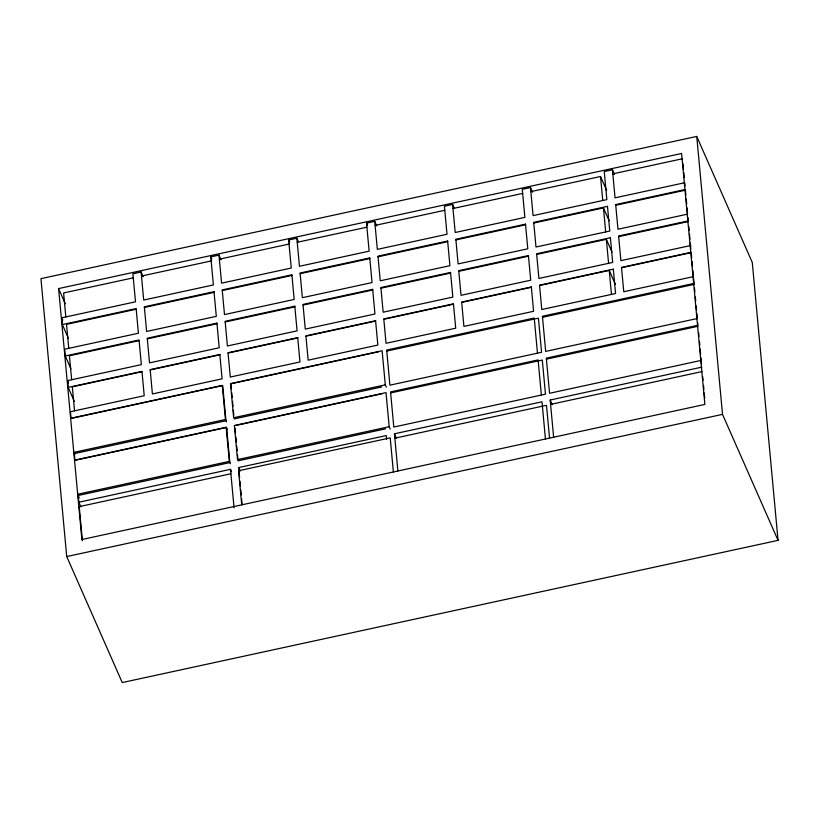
<?xml version="1.0" encoding="UTF-8"?>
<svg xmlns="http://www.w3.org/2000/svg" width="819" height="819" viewBox="0 0 819 819"><rect width="100%" height="100%" fill="white"/><g stroke="black" fill="none" stroke-linecap="round" stroke-linejoin="round"><path stroke-width="1.23" d="M696.744 136.435L40.95 278.644L66.728 556.562L122.256 682.565L778.05 540.356L752.272 262.438L696.744 136.435L722.522 414.363L778.05 540.356M58.599 288.575L681.592 153.481L704.872 404.422L81.88 539.516L58.599 288.575L65.285 303.747M143.161 276.679L141.103 272.01L132.903 273.792L135.504 301.822L61.732 317.823L62.357 324.57L68.52 338.554M141.103 272.01L143.704 300.051L213.38 284.94L210.78 256.9L218.98 255.129L221.038 259.787M218.98 255.129L221.58 283.159L291.257 268.048L288.657 240.018L296.857 238.237L298.392 241.738M296.857 238.237L299.457 266.277L369.134 251.167L366.533 223.126L374.733 221.355L376.781 226.013M454.146 207.965L452.6 204.463L444.41 206.245L447.01 234.275L377.334 249.385L374.733 221.355M532.534 192.24L530.477 187.582L522.287 189.353L524.887 217.393L455.2 232.504L452.6 204.463M614.506 174.467L612.448 169.799L604.258 171.58L606.859 199.621L533.077 215.612L530.477 187.582M133.282 277.836L63.606 292.946L65.827 316.933M141.482 276.054L211.159 260.954M219.359 259.173L289.035 244.062M297.225 242.281L366.912 227.18M375.102 225.399L444.778 210.288M452.979 208.517L522.655 193.407M530.855 191.626L600.532 176.515L606.695 190.51M612.827 173.853L682.503 158.743M62.357 324.57L136.128 308.568L138.421 333.231L64.64 349.232L65.274 355.978L70.925 368.796M685.36 189.476L615.683 204.586L617.966 229.248L687.643 214.138M136.2 309.244L66.513 324.355L68.745 348.341M144.39 307.463L214.066 292.363M222.266 290.581L291.943 275.471M300.143 273.689L369.819 258.589M378.02 256.808L447.696 241.697M455.896 239.916L525.573 224.815M533.773 223.034L603.449 207.924L609.101 220.751M615.745 205.262L685.421 190.151L685.892 195.198M65.274 355.978L139.046 339.977L141.339 364.639L67.557 380.64L68.182 387.387L74.345 401.371M139.107 340.653L69.431 355.763L71.652 379.75M147.307 338.871L216.984 323.771M225.184 321.99L294.86 306.879M303.061 305.098L372.737 289.998M380.927 288.216L450.614 273.106M458.804 271.324L528.48 256.224M536.68 254.443L606.357 239.332L612.008 252.16M618.652 236.671L688.329 221.56M690.56 245.546L620.884 260.657L618.591 235.995L688.267 220.884L687.96 217.516M68.182 387.387L141.963 371.386L144.216 395.731L70.444 411.722L71.069 418.468M691.185 252.293L621.508 267.403L623.761 291.738L693.447 276.627M141.994 371.734L72.318 386.844L74.539 410.831M150.194 369.963L219.871 354.852M228.061 353.071L297.747 337.96M305.937 336.189L375.614 321.079M383.814 319.297L453.491 304.187M461.691 302.416L531.367 287.305M539.567 285.524L609.244 270.413L615.407 284.408M621.539 267.752L691.216 252.641L691.686 257.688M70.629 418.284L222.277 385.401L225.44 419.502L226.474 421.836M72.307 418.202L222.717 385.585L225.983 420.72L74.324 453.603L74.949 460.35L226.607 427.467L229.863 462.592L78.215 495.485L78.839 502.221L80.897 506.889M378.47 351.812L230.917 383.804L231.378 388.83M386.763 351.064L538.411 318.171L541.574 352.283L389.926 385.165L386.67 350.03L534.223 318.038L537.479 353.173M542.516 317.291L694.164 284.398M225.44 419.502L73.792 452.395L74.816 454.719M385.288 384.848L233.64 417.731L230.477 383.62L382.125 350.737L385.288 384.848L386.322 387.172M234.173 418.939L381.726 386.947M74.519 460.165L226.167 427.272L227.191 429.606M236.056 425.419L382.35 393.693M390.643 392.936L542.301 360.053L545.464 394.164L393.806 427.047L390.55 391.912L538.103 359.92L541.359 395.045M546.396 359.162L698.044 326.279M230.354 463.718L229.33 461.384L77.682 494.267L79.238 497.809M389.179 426.719L237.53 459.602L234.367 425.501L386.015 392.618L389.179 426.719L390.202 429.054M385.616 428.818L238.063 460.821L237.479 454.545M701.207 360.391L549.559 393.274L546.304 358.138L697.952 325.256L697.747 323.003M78.839 502.221L230.487 469.338L231.521 471.672M239.609 477.497L238.687 467.567L386.24 435.565L386.588 439.291M397.891 471.058L394.441 433.794L541.994 401.791L545.444 439.056M553.644 437.285L550.184 400.02L701.842 367.137M230.897 473.74L79.248 506.623L82.412 540.735M394.84 438.185L546.498 405.303L549.539 438.145M550.593 404.412L702.241 371.529M66.728 556.562L722.522 414.363M550.184 400.02L552.241 404.678M366.533 223.126L367.557 225.46M394.441 433.794L396.488 438.452M288.657 240.018L289.68 242.352M210.78 256.9L211.814 259.234M238.687 467.567L240.223 471.058M61.732 317.823L62.756 320.157M67.557 380.64L68.581 382.975M682.974 163.79L683.445 168.837M683.793 172.625L684.264 177.682M685.042 186.108L684.735 182.729L615.049 197.84L612.448 169.799M686.24 198.986L686.711 204.033M687.059 207.821L687.53 212.879M688.799 226.607L689.158 230.395M689.506 234.183L689.977 239.23M690.325 243.018L690.867 248.925M692.035 261.476L692.505 266.533M692.854 270.321L693.324 275.368M693.652 278.88L694.072 283.374L542.413 316.257L545.679 351.392L697.327 318.509L696.856 313.452M694.512 288.196L694.87 291.984M695.331 297.031L695.689 300.829M696.16 305.876L696.508 309.664M698.638 332.596L698.986 336.384M699.457 341.441L699.805 345.229M700.153 349.017L700.624 354.074M700.982 357.862L701.525 363.759M702.712 376.586L703.071 380.374M703.531 385.421L703.89 389.22M704.238 393.007L704.709 398.054M600.532 176.515L602.753 200.501M603.449 207.924L605.671 231.91M606.357 239.332L608.589 263.319M609.244 270.413L611.465 294.41M393.376 471.969L390.213 437.868L238.564 470.751L241.728 504.862M231.736 392.588L232.197 397.614M232.545 401.371L233.016 406.398M233.364 410.155L233.825 415.172M235.033 428.194L235.503 433.21M235.852 436.977L236.312 441.994M236.66 445.761L237.131 450.778M239.957 481.224L240.417 486.199M240.755 489.926L241.226 494.891M241.564 498.617L242.025 503.583M230.487 469.338L234.06 507.841M226.167 427.272L229.33 461.384M214.005 291.687L144.328 306.797L146.621 331.46L216.298 316.349L214.005 291.687M291.881 274.795L222.205 289.906L224.498 314.568L294.175 299.457L291.881 274.795M369.758 257.913L300.082 273.024L302.365 297.686L372.051 282.575L369.758 257.913M447.635 241.021L377.958 256.132L380.241 280.794L449.918 265.684L447.635 241.021M525.511 224.14L455.835 239.25L458.118 263.913L527.794 248.802L525.511 224.14M607.483 206.368L533.701 222.358L535.995 247.021L609.766 231.03L607.483 206.368M216.922 323.096L147.246 338.206L149.529 362.868L219.205 347.758L216.922 323.096M294.799 306.204L225.123 321.314L227.406 345.976L297.082 330.866L294.799 306.204M372.676 289.322L302.999 304.433L305.282 329.095L374.959 313.984L372.676 289.322M450.542 272.43L380.866 287.541L383.159 312.203L452.835 297.092L450.542 272.43M528.419 255.548L458.742 270.659L461.036 295.321L530.712 280.211L528.419 255.548M610.401 237.766L536.619 253.767L538.912 278.429L612.684 262.438L610.401 237.766M219.84 354.504L150.153 369.615L152.416 393.949L222.092 378.839L219.84 354.504M297.707 337.612L228.03 352.723L230.293 377.057L299.969 361.957L297.707 337.612M375.583 320.731L305.907 335.841L308.169 360.176L377.846 345.065L375.583 320.731M453.46 303.839L383.783 318.949L386.046 343.294L455.722 328.184L453.46 303.839M531.336 286.957L461.66 302.068L463.912 326.402L533.589 311.292L531.336 286.957M613.308 269.175L539.537 285.176L541.789 309.521L615.571 293.519L613.308 269.175"/></g></svg>
